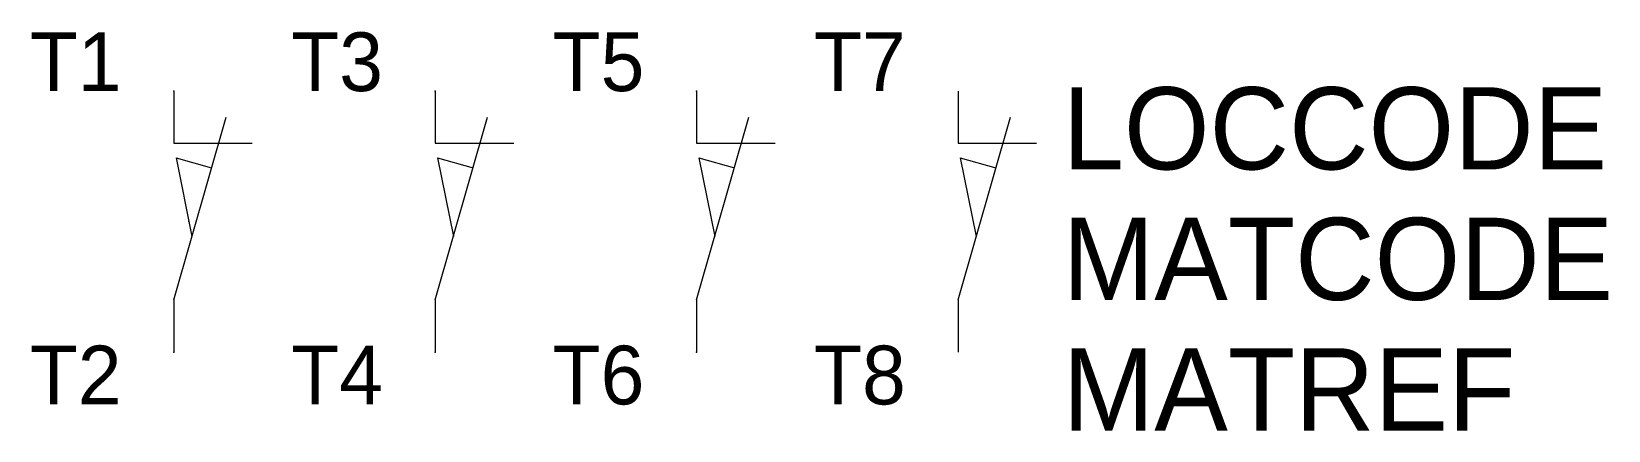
# Model space of a CAD drawing. Extents: x -5.4 to 54.9, y -8 to 7.3.
import ezdxf
from ezdxf.enums import TextEntityAlignment as Align

# ---------------------------------------------------------------- set-up
doc = ezdxf.new("R2010")
doc.units = 0
doc.layers.get('0').update_dxf_attribs({"linetype": 'CONTINUOUS'})
for name, color, linetype in [('A', 7, 'CONTINUOUS'), ('C', 6, 'CONTINUOUS'), ('T2', 1, 'CONTINUOUS')]:
    doc.layers.add(name, color=color, linetype=linetype)

msp = doc.modelspace()

# ---------------------------------------------------------------- linework, layer by layer
at = {"color": 0, "linetype": 'CONTINUOUS'}
for p, q in [((0, 5), (0, 3)), ((10, 5), (10, 3)), ((20, 5), (20, 3)), ((30, 5), (30, 3)), ((0, -3), (2, 4)), ((10, -3), (12, 4)), ((20, -3), (22, 4)), ((30, -3), (32, 4)), ((0, 3), (2, 3)), ((0.085, 2.45), (0.694, -0.571)), ((0.085, 2.45), (1.446, 2.061)), ((2, 3), (3, 3)), ((10, 3), (12, 3)), ((10.085, 2.45), (10.694, -0.571)), ((10.085, 2.45), (11.446, 2.061)), ((12, 3), (13, 3)), ((20, 3), (22, 3)), ((20.085, 2.45), (21.446, 2.061)), ((20.085, 2.45), (20.694, -0.571)), ((22, 3), (23, 3)), ((30, 3), (32, 3)), ((30.085, 2.45), (30.694, -0.571)), ((30.085, 2.45), (31.446, 2.061)), ((32, 3), (33, 3)), ((0, -3), (0, -5)), ((10, -3), (10, -5)), ((20, -3), (20, -5)), ((30, -3), (30, -5))]:
    msp.add_line(p, q, dxfattribs=at)
at = {"layer": 'A', "color": 0, "linetype": 'CONTINUOUS'}
msp.add_point((0.579, 0), dxfattribs=at)
at = {"layer": 'C', "color": 0, "linetype": 'CONTINUOUS'}
for p in [(0, 5), (0, -5)]:
    msp.add_point(p, dxfattribs=at)
at = {"layer": 'C', "color": 0}
for p in [(10, 5), (20, 5), (10, -5), (20, -5)]:
    msp.add_point(p, dxfattribs=at)

# ---------------------------------------------------------------- texts
at = {"color": 0, "linetype": 'CONTINUOUS'}
for tag, p in [('LOCCODE', (34, 2)), ('MATCODE', (34, -3)), ('MATREF', (34, -8))]:
    msp.add_attdef(tag, p, '', height=3.15, dxfattribs=at)
at = {"layer": 'T2', "color": 0, "linetype": 'CONTINUOUS'}
for tag, p in [('T1', (-2, 5)), ('T3', (8, 5)), ('T5', (18, 5)), ('T7', (28, 5)), ('T2', (-2, -7)), ('T4', (8, -7)), ('T6', (18, -7)), ('T8', (28, -7))]:
    msp.add_attdef(tag, text='', height=2.25, dxfattribs=at).set_placement(p, align=Align.RIGHT)

doc.saveas('drawing.dxf')
